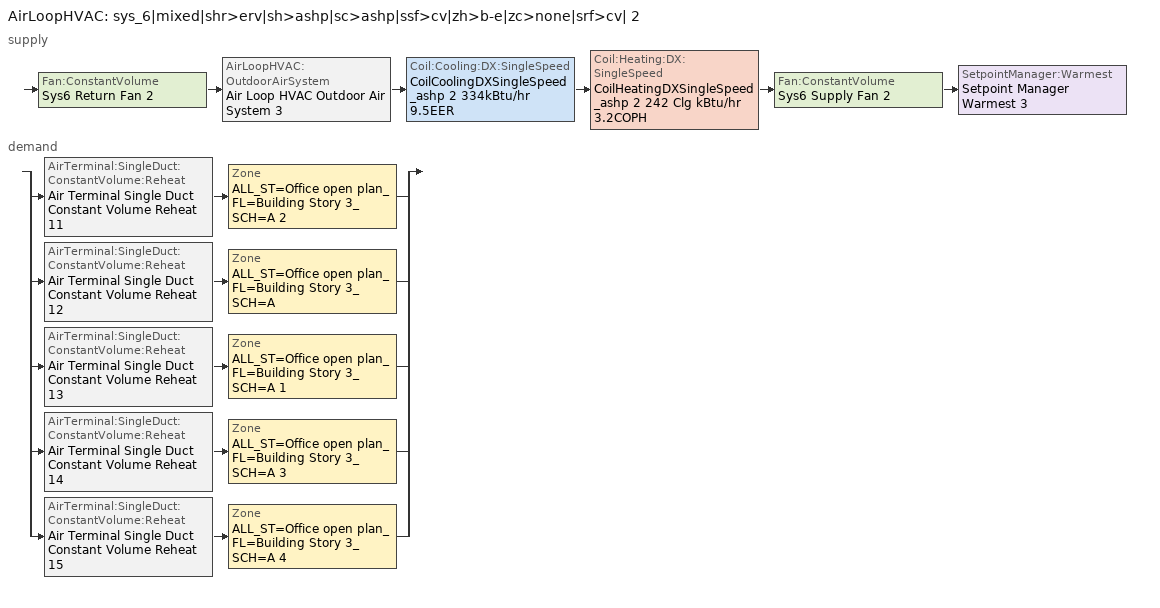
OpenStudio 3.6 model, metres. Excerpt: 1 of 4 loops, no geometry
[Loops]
AirLoopHVAC 'sys_6|mixed|shr>erv|sh>ashp|sc>ashp|ssf>cv|zh>b-e|zc>none|srf>cv| 2'
 supply: Fan:ConstantVolume 'Sys6 Return Fan 2' > AirLoopHVAC:OutdoorAirSystem 'Air Loop HVAC Outdoor Air System 3' > Coil:Cooling:DX:SingleSpeed 'CoilCoolingDXSingleSpeed_ashp 2 334kBtu/hr 9.5EER' > Coil:Heating:DX:SingleSpeed 'CoilHeatingDXSingleSpeed_ashp 2 242 Clg kBtu/hr 3.2COPH' > Fan:ConstantVolume 'Sys6 Supply Fan 2' > SetpointManager:Warmest 'Setpoint Manager Warmest 3'
 demand: split
  | AirTerminal:SingleDuct:ConstantVolume:Reheat 'Air Terminal Single Duct Constant Volume Reheat 11' > Zone 'ALL_ST=Office open plan_FL=Building Story 3_SCH=A 2'
  | AirTerminal:SingleDuct:ConstantVolume:Reheat 'Air Terminal Single Duct Constant Volume Reheat 12' > Zone 'ALL_ST=Office open plan_FL=Building Story 3_SCH=A'
  | AirTerminal:SingleDuct:ConstantVolume:Reheat 'Air Terminal Single Duct Constant Volume Reheat 13' > Zone 'ALL_ST=Office open plan_FL=Building Story 3_SCH=A 1'
  | AirTerminal:SingleDuct:ConstantVolume:Reheat 'Air Terminal Single Duct Constant Volume Reheat 14' > Zone 'ALL_ST=Office open plan_FL=Building Story 3_SCH=A 3'
  | AirTerminal:SingleDuct:ConstantVolume:Reheat 'Air Terminal Single Duct Constant Volume Reheat 15' > Zone 'ALL_ST=Office open plan_FL=Building Story 3_SCH=A 4'
[Sizing:Zone] Zone Cooling Design Supply Air Temperature Input Method=TemperatureDifference; Zone Cooling Design Supply Air Temperature {C}=14; Zone Cooling Design Supply Air Temperature Difference {deltaC}=11; Zone Heating Design Supply Air Temperature Input Method=TemperatureDifference; Zone Heating Design Supply Air Temperature {C}=40; Zone Heating Design Supply Air Temperature Difference {deltaC}=21; Zone Cooling Design Supply Air Humidity Ratio {kg-H2O/kg-air}=0.0085; Zone Heating Design Supply Air Humidity Ratio {kg-H2O/kg-air}=0.008; Zone Heating Sizing Factor=1.3; Zone Cooling Sizing Factor=1; Cooling Design Air Flow Method=DesignDay; Heating Design Air Flow Method=DesignDay; Account for Dedicated Outdoor Air System=No; Dedicated Outdoor Air System Control Strategy=NeutralSupplyAir; Dedicated Outdoor Air Low Setpoint Temperature for Design {C}=autosize; Dedicated Outdoor Air High Setpoint Temperature for Design {C}=autosize; Zone Load Sizing Method=Sensible Load Only No Latent Load; Zone Latent Cooling Design Supply Air Humidity Ratio Input Method=HumidityRatioDifference; Zone Cooling Design Supply Air Humidity Ratio Difference {kgWater/kgDryAir}=0.005; Zone Latent Heating Design Supply Air Humidity Ratio Input Method=HumidityRatioDifference; Zone Humidification Design Supply Air Humidity Ratio Difference {kgWater/kgDryAir}=0.005
ALL_ST=Office open plan_FL=Building Story 3_SCH=A; ALL_ST=Office open plan_FL=Building Story 3_SCH=A 1; ALL_ST=Office open plan_FL=Building Story 3_SCH=A 2; ALL_ST=Office open plan_FL=Building Story 3_SCH=A 3; ALL_ST=Office open plan_FL=Building Story 3_SCH=A 4
[Zone equipment]
ALL_ST=Office open plan_FL=Building Story 3_SCH=A: Zone HVAC Baseboard Convective Electric 12, Air Terminal Single Duct Constant Volume Reheat 12
ALL_ST=Office open plan_FL=Building Story 3_SCH=A 1: Zone HVAC Baseboard Convective Electric 13, Air Terminal Single Duct Constant Volume Reheat 13
ALL_ST=Office open plan_FL=Building Story 3_SCH=A 2: Zone HVAC Baseboard Convective Electric 11, Air Terminal Single Duct Constant Volume Reheat 11
ALL_ST=Office open plan_FL=Building Story 3_SCH=A 3: Zone HVAC Baseboard Convective Electric 14, Air Terminal Single Duct Constant Volume Reheat 14
ALL_ST=Office open plan_FL=Building Story 3_SCH=A 4: Zone HVAC Baseboard Convective Electric 15, Air Terminal Single Duct Constant Volume Reheat 15
[AirLoopHVAC]
sys_6|mixed|shr>erv|sh>ashp|sc>ashp|ssf>cv|zh>b-e|zc>none|srf>cv| 2: Availability Schedule=sys_6|mixed|shr>none|sh>ashp|sc>ashp|ssf>cv|zh>b-e|zc>none|srf>cv| 2 Occ Sch; Design Supply Air Flow Rate {m3/s}=autosize; Design Return Air Flow Fraction of Supply Air Flow=1
[Sizing:System]
sys_6|mixed|shr>erv|sh>ashp|sc>ashp|ssf>cv|zh>b-e|zc>none|srf>cv| 2: Design Outdoor Air Flow Rate {m3/s}=Autosize; Central Heating Maximum System Air Flow Ratio=0.3; Preheat Design Temperature {C}=7; Preheat Design Humidity Ratio {kg-H2O/kg-Air}=0.008; Precool Design Temperature {C}=12.8; Precool Design Humidity Ratio {kg-H2O/kg-Air}=0.008; Central Cooling Design Supply Air Temperature {C}=13; Central Heating Design Supply Air Temperature {C}=13.1; 100% Outdoor Air in Cooling=No; 100% Outdoor Air in Heating=No; Central Cooling Design Supply Air Humidity Ratio {kg-H2O/kg-Air}=0.0085; Zone Maximum Outdoor Air Fraction=1; Cooling Supply Air Flow Rate Per Floor Area {m3/s-m2}=0.00996765; Cooling Fraction of Autosized Cooling Supply Air Flow Rate=1; Cooling Supply Air Flow Rate Per Unit Cooling Capacity {m3/s-W}=3.94755e-05; Heating Supply Air Flow Rate Per Floor Area {m3/s-m2}=0.00996765; Heating Fraction of Autosized Heating Supply Air Flow Rate=1; Heating Fraction of Autosized Cooling Supply Air Flow Rate=1; Heating Supply Air Flow Rate Per Unit Heating Capacity {m3/s-W}=3.15882e-05; Cooling Design Capacity Method=CoolingDesignCapacity; Cooling Design Capacity {W}=autosize; Cooling Design Capacity Per Floor Area {W/m2}=234.7; Fraction of Autosized Cooling Design Capacity=1; Heating Design Capacity Method=HeatingDesignCapacity; Heating Design Capacity {W}=autosize; Heating Design Capacity Per Floor Area {W/m2}=157; Fraction of Autosized Heating Design Capacity=1; Central Cooling Capacity Control Method=OnOff; Occupant Diversity=autosize
[Fan:ConstantVolume] Availability Schedule=Always On Discrete; Fan Total Efficiency=0.39975; Pressure Rise {Pa}=640; Maximum Flow Rate {m3/s}=AutoSize; Motor Efficiency=0.615
Sys6 Supply Fan 2; Sys6 Return Fan 2
[Coil:Heating:DX:SingleSpeed]
CoilHeatingDXSingleSpeed_ashp 2 242 Clg kBtu/hr 3.2COPH: Availability Schedule=Always On Discrete; Rated Total Heating Capacity {W}=70822.1; Rated COP {W/W}=3.51285; Rated Air Flow Rate {m3/s}=Autosize; Rated Supply Fan Power Per Volume Flow Rate 2017 {W/(m3/s)}=773.3; Rated Supply Fan Power Per Volume Flow Rate 2023 {W/(m3/s)}=934.4; Total Heating Capacity Function of Temperature Curve=DXHEAT-NECB2011-REF-CAPFT; Total Heating Capacity Function of Flow Fraction Curve=DXHEAT-NECB2011-REF-CAPFFLOW; Energy Input Ratio Function of Temperature Curve=DXHEAT-NECB2011-REF-EIRFT; Energy Input Ratio Function of Flow Fraction Curve=DXHEAT-NECB2011-REF-EIRFFLOW; Part Load Fraction Correlation Curve=DXHEAT-NECB2011-REF-PLFFPLR; Minimum Outdoor Dry-Bulb Temperature for Compressor Operation {C}=-10; Defrost Strategy=Resistive; Defrost Control=Timed; Defrost Time Period Fraction=0.166667; Resistive Defrost Heater Capacity {W}=2000
[Coil:Cooling:DX:SingleSpeed]
CoilCoolingDXSingleSpeed_ashp 2 334kBtu/hr 9.5EER: Availability Schedule=Always On Discrete; Rated Total Cooling Capacity {W}=autosize; Rated Sensible Heat Ratio=autosize; Rated COP {W/W}=3.2994; Rated Air Flow Rate {m3/s}=autosize; Rated Evaporator Fan Power Per Volume Flow Rate 2017 {W/(m3/s)}=773.3; Rated Evaporator Fan Power Per Volume Flow Rate 2023 {W/(m3/s)}=934.4; Total Cooling Capacity Function of Temperature Curve=DXCOOL-NECB2011-REF-CAPFT; Total Cooling Capacity Function of Flow Fraction Curve=DXCOOL-NECB2011-REF-CAPFFLOW; Energy Input Ratio Function of Temperature Curve=DXCOOL-NECB2011-REF-COOLEIRFT; Energy Input Ratio Function of Flow Fraction Curve=DXCOOL-NECB2011-REF-COOLEIRFFLOW; Part Load Fraction Correlation Curve=DXCOOL-NECB2011-REF-COOLPLFFPLR; Minimum Outdoor Dry-Bulb Temperature for Compressor Operation {C}=-25; Nominal Time for Condensate Removal to Begin {s}=0; Ratio of Initial Moisture Evaporation Rate and Steady State Latent Capacity=0; Maximum Cycling Rate {cycles/hr}=0; Latent Capacity Time Constant {s}=0; Condenser Type=AirCooled; Evaporative Condenser Effectiveness=0.9; Evaporative Condenser Air Flow Rate {m3/s}=autosize; Evaporative Condenser Pump Rated Power Consumption {W}=autosize; Crankcase Heater Capacity {W}=0; Maximum Outdoor Dry-Bulb Temperature for Crankcase Heater Operation {C}=10; Basin Heater Capacity {W/K}=0; Basin Heater Setpoint Temperature {C}=2
[Controller:OutdoorAir]
Controller Outdoor Air 3: Minimum Outdoor Air Flow Rate {m3/s}=autosize; Maximum Outdoor Air Flow Rate {m3/s}=Autosize; Economizer Control Type=DifferentialEnthalpy; Economizer Control Action Type=ModulateFlow; Lockout Type=NoLockout; Minimum Limit Type=FixedMinimum; Minimum Outdoor Air Schedule=sys_6|mixed|shr>none|sh>ashp|sc>ashp|ssf>cv|zh>b-e|zc>none|srf>cv| 2 Occ Sch; Controller Mechanical Ventilation=Controller Mechanical Ventilation 3; High Humidity Control=No; Heat Recovery Bypass Control Type=BypassWhenOAFlowGreaterThanMinimum
[Controller:MechanicalVentilation]
Controller Mechanical Ventilation 3: Availability Schedule=Always On Discrete; System Outdoor Air Method=ZoneSum
[AirLoopHVAC:OutdoorAirSystem]
Air Loop HVAC Outdoor Air System 3: Controller=Controller Outdoor Air 3
[SetpointManager:Warmest]
Setpoint Manager Warmest 3: Control Variable=Temperature; Minimum Setpoint Temperature {C}=13; Maximum Setpoint Temperature {C}=24; Strategy=MaximumTemperature; Setpoint Node or NodeList=sys_6|mixed|shr>erv|sh>ashp|sc>ashp|ssf>cv|zh>b-e|zc>none|srf>cv| 2 Supply Outlet Node
[ZoneHVAC:Baseboard:Convective:Electric] Availability Schedule=Always On Discrete; Nominal Capacity {W}=autosize; Efficiency=1
Zone HVAC Baseboard Convective Electric 11; Zone HVAC Baseboard Convective Electric 12; Zone HVAC Baseboard Convective Electric 13; Zone HVAC Baseboard Convective Electric 14; Zone HVAC Baseboard Convective Electric 15
[Coil:Heating:Gas] Availability Schedule=Always On Discrete; Gas Burner Efficiency=0.924; Nominal Capacity {W}=AutoSize; Parasitic Electric Load {W}=0; Part Load Fraction Correlation Curve=FURNACE-EFFPLR-NECB2011; Parasitic Gas Load {W}=0
Coil Heating Gas 11; Coil Heating Gas 12; Coil Heating Gas 13; Coil Heating Gas 14; Coil Heating Gas 15
[AirTerminal:SingleDuct:ConstantVolume:Reheat] Availability Schedule=Always On Discrete; Maximum Air Flow Rate {m3/s}=autosize; Maximum Hot Water or Steam Flow Rate {m3/s}=autosize; Minimum Hot Water or Steam Flow Rate {m3/s}=0; Convergence Tolerance=0.001; Maximum Reheat Air Temperature {C}=35
Name | Reheat Coil
Air Terminal Single Duct Constant Volume Reheat 11 | Coil Heating Gas 11
Air Terminal Single Duct Constant Volume Reheat 12 | Coil Heating Gas 12
Air Terminal Single Duct Constant Volume Reheat 13 | Coil Heating Gas 13
Air Terminal Single Duct Constant Volume Reheat 14 | Coil Heating Gas 14
Air Terminal Single Duct Constant Volume Reheat 15 | Coil Heating Gas 15
[EnergyManagementSystem:Program]
sys6mixedshrnoneshashpscashpssfcvzhbezcnonesrfcv1OptimumStartProg0: IF DaylightSavings==0 && DayOfWeek>1 && Hour==5 && OAT_1<23.9 && OAT_1>1.7; SET sys6mixedshrnoneshashpscashpssfcvzhbezcnonesrfcv1ClgSch0 = 29.4; SET sys6mixedshrnoneshashpscashpssfcvzhbezcnonesrfcv1HtgSch0 = 15.6; ELSEIF DaylightSavings==0 && DayOfWeek==1 && Hour==7 && OAT_1<23.9 && OAT_1>1.7; SET sys6mixedshrnoneshashpscashpssfcvzhbezcnonesrfcv1ClgSch0 = 29.4; SET sys6mixedshrnoneshashpscashpssfcvzhbezcnonesrfcv1HtgSch0 = 15.6; ELSEIF DaylightSavings==1 && DayOfWeek>1 && Hour==4 && OAT_1<23.9 && OAT_1>1.7; SET sys6mixedshrnoneshashpscashpssfcvzhbezcnonesrfcv1ClgSch0 = 29.4; SET sys6mixedshrnoneshashpscashpssfcvzhbezcnonesrfcv1HtgSch0 = 15.6; ELSEIF DaylightSavings==1 && DayOfWeek==1 && Hour==6 && OAT_1<23.9 && OAT_1>1.7; SET sys6mixedshrnoneshashpscashpssfcvzhbezcnonesrfcv1ClgSch0 = 29.4; SET sys6mixedshrnoneshashpscashpssfcvzhbezcnonesrfcv1HtgSch0 = 15.6; ELSE; SET sys6mixedshrnoneshashpscashpssfcvzhbezcnonesrfcv1ClgSch0 = NULL; SET sys6mixedshrnoneshashpscashpssfcvzhbezcnonesrfcv1HtgSch0 = NULL; ENDIF
sys6mixedshrnoneshashpscashpssfcvzhbezcnonesrfcv2OptimumStartProg0: IF DaylightSavings==0 && DayOfWeek>1 && Hour==5 && OAT_2<23.9 && OAT_2>1.7; SET sys6mixedshrnoneshashpscashpssfcvzhbezcnonesrfcv2ClgSch0 = 29.4; SET sys6mixedshrnoneshashpscashpssfcvzhbezcnonesrfcv2HtgSch0 = 15.6; ELSEIF DaylightSavings==0 && DayOfWeek==1 && Hour==7 && OAT_2<23.9 && OAT_2>1.7; SET sys6mixedshrnoneshashpscashpssfcvzhbezcnonesrfcv2ClgSch0 = 29.4; SET sys6mixedshrnoneshashpscashpssfcvzhbezcnonesrfcv2HtgSch0 = 15.6; ELSEIF DaylightSavings==1 && DayOfWeek>1 && Hour==4 && OAT_2<23.9 && OAT_2>1.7; SET sys6mixedshrnoneshashpscashpssfcvzhbezcnonesrfcv2ClgSch0 = 29.4; SET sys6mixedshrnoneshashpscashpssfcvzhbezcnonesrfcv2HtgSch0 = 15.6; ELSEIF DaylightSavings==1 && DayOfWeek==1 && Hour==6 && OAT_2<23.9 && OAT_2>1.7; SET sys6mixedshrnoneshashpscashpssfcvzhbezcnonesrfcv2ClgSch0 = 29.4; SET sys6mixedshrnoneshashpscashpssfcvzhbezcnonesrfcv2HtgSch0 = 15.6; ELSE; SET sys6mixedshrnoneshashpscashpssfcvzhbezcnonesrfcv2ClgSch0 = NULL; SET sys6mixedshrnoneshashpscashpssfcvzhbezcnonesrfcv2HtgSch0 = NULL; ENDIF
[EnergyManagementSystem:ProgramCallingManager]
sys6mixedshrnoneshashpscashpssfcvzhbezcnonesrfcvOptimumStartCallingManager0: BeginTimestepBeforePredictor; sys6mixedshrnoneshashpscashpssfcvzhbezcnonesrfcvOptimumStartProg0
sys6mixedshrnoneshashpscashpssfcvzhbezcnonesrfcv1OptimumStartCallingManager0: BeginTimestepBeforePredictor; sys6mixedshrnoneshashpscashpssfcvzhbezcnonesrfcv1OptimumStartProg0
sys6mixedshrnoneshashpscashpssfcvzhbezcnonesrfcv2OptimumStartCallingManager0: BeginTimestepBeforePredictor; sys6mixedshrnoneshashpscashpssfcvzhbezcnonesrfcv2OptimumStartProg0
[Schedule:Ruleset]
sys_6|mixed|shr>none|sh>ashp|sc>ashp|ssf>cv|zh>b-e|zc>none|srf>cv| 2 Occ Sch: Default Day Schedule=sys_6|mixed|shr>none|sh>ashp|sc>ashp|ssf>cv|zh>b-e|zc>none|srf>cv| 2 Occ Sch Default; Summer Design Day Schedule=sys_6|mixed|shr>none|sh>ashp|sc>ashp|ssf>cv|zh>b-e|zc>none|srf>cv| 2 Occ Sch Summer Design Day; Winter Design Day Schedule=sys_6|mixed|shr>none|sh>ashp|sc>ashp|ssf>cv|zh>b-e|zc>none|srf>cv| 2 Occ Sch Winter Design Day
[Schedule:Day]
sys_6|mixed|shr>none|sh>ashp|sc>ashp|ssf>cv|zh>b-e|zc>none|srf>cv| 2 Occ Sch Default: 8, 0, 0, 19, 0, 1, 24, 0, 0
sys_6|mixed|shr>none|sh>ashp|sc>ashp|ssf>cv|zh>b-e|zc>none|srf>cv| 2 Occ Sch Winter Design Day; sys_6|mixed|shr>none|sh>ashp|sc>ashp|ssf>cv|zh>b-e|zc>none|srf>cv| 2 Occ Sch Summer Design Day: 24, 0, 1
sys_6|mixed|shr>none|sh>ashp|sc>ashp|ssf>cv|zh>b-e|zc>none|srf>cv| 2 Occ Sch Sunday: 24, 0, 0
[Schedule:Rule]
sys_6|mixed|shr>none|sh>ashp|sc>ashp|ssf>cv|zh>b-e|zc>none|srf>cv| 2 Occ Sch Sunday Rule: Schedule Ruleset=sys_6|mixed|shr>none|sh>ashp|sc>ashp|ssf>cv|zh>b-e|zc>none|srf>cv| 2 Occ Sch; Rule Order=0; Day Schedule=sys_6|mixed|shr>none|sh>ashp|sc>ashp|ssf>cv|zh>b-e|zc>none|srf>cv| 2 Occ Sch Sunday; Apply Sunday=Yes; Apply Saturday=Yes; Date Specification Type=DateRange; Start Month=1; Start Day=1; End Month=12; End Day=31
[Schedule:Constant]
Always On Discrete: Value=1
[Curve:Cubic]
Name | Coefficient1 Constant | Coefficient2 x | Coefficient3 x**2 | Coefficient4 x**3 | Minimum Value of x | Maximum Value of x
DXHEAT-NECB2011-REF-CAPFT | 0.729009 | 0.0319275 | 0.000136404 | -8.748e-06 | -20 | 20
DXHEAT-NECB2011-REF-CAPFFLOW | 0.84 | 0.16 | 0 | 0 | 0.5 | 1.5
DXHEAT-NECB2011-REF-EIRFT | 1.2183 | -0.03612 | 0.00142 | -2.68e-05 | -20 | 20
DXHEAT-NECB2011-REF-PLFFPLR | 0.3696 | 2.3362 | -2.9577 | 1.2596 | 0.7 | 1
DXCOOL-NECB2011-REF-COOLPLFFPLR | 0.0277 | 4.9151 | -8.184 | 4.2702 | 0.7 | 1
FURNACE-EFFPLR-NECB2011 | 0.722 | 0.8211 | -1.0396 | 0.5 | 0 | 1
[Curve:Quadratic]
Name | Coefficient1 Constant | Coefficient2 x | Coefficient3 x**2 | Minimum Value of x | Maximum Value of x
DXHEAT-NECB2011-REF-EIRFFLOW | 1.3824 | -0.4336 | 0.0512 | 0 | 1
DXCOOL-NECB2011-REF-CAPFFLOW | 0.8 | 0.2 | 0 | 0.5 | 1.5
DXCOOL-NECB2011-REF-COOLEIRFFLOW | 1.1552 | -0.1808 | 0.0256 | 0.5 | 1.5
[Curve:Biquadratic] Minimum Value of x=13; Maximum Value of x=24; Minimum Value of y=24; Maximum Value of y=46
Name | Coefficient1 Constant | Coefficient2 x | Coefficient3 x**2 | Coefficient4 y | Coefficient5 y**2 | Coefficient6 x*y
DXCOOL-NECB2011-REF-CAPFT | 0.867905 | 0.0142459 | 0.00055436 | -0.0075575 | 3.3e-05 | -0.0001918
DXCOOL-NECB2011-REF-COOLEIRFT | 0.114171 | 0.0281822 | -0.0004199 | 0.0214108 | 0.000161028 | -0.000679104
